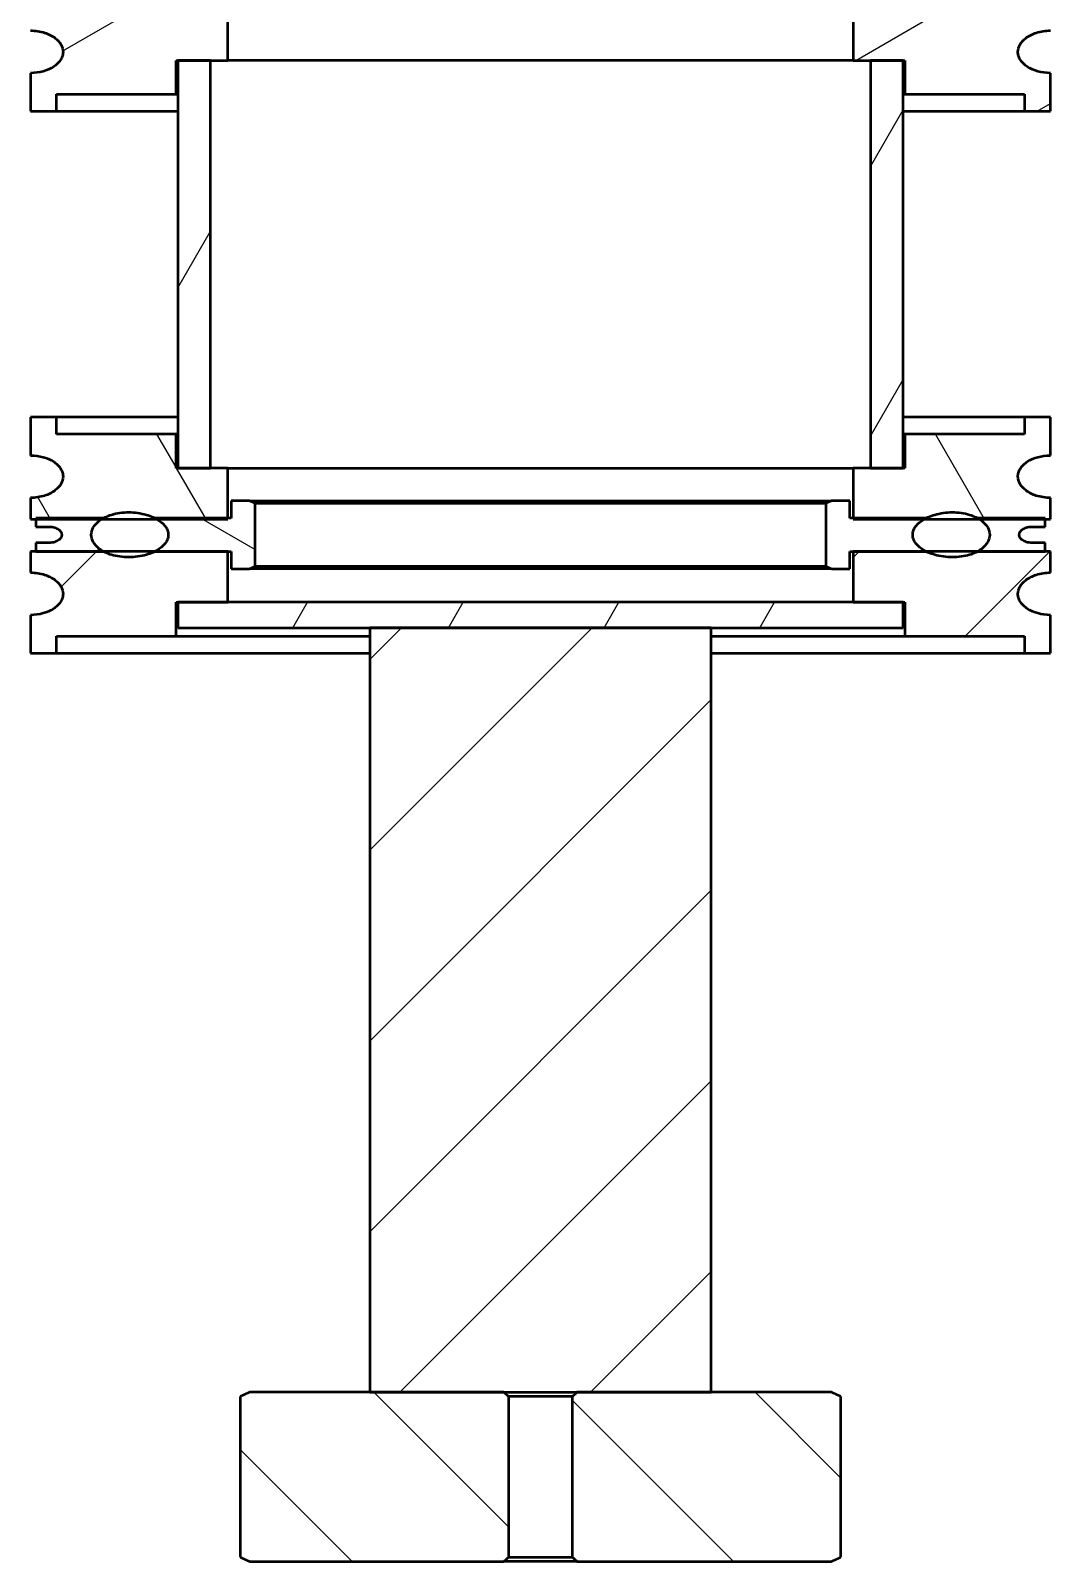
# Model space of a CAD drawing. Header units: millimetres. Extents: x 0 to 594, y 0 to 420.
# Drawn here: x 115.09 to 139.11, y 276.96 to 313 of the extents above; entities that cross this region are included whole.
import ezdxf

# ---------------------------------------------------------------- set-up
doc = ezdxf.new("R2010")
doc.units = ezdxf.units.MM
doc.header["$LTSCALE"] = 0.75
doc.layers.add('Hatching', color=7, linetype='Continuous', lineweight=25)
doc.layers.add('Visible', color=7, linetype='Continuous', lineweight=50)

msp = doc.modelspace()

# ---------------------------------------------------------------- hatches: boundary and pattern name
at = {"layer": 'Hatching'}
h = msp.add_hatch(dxfattribs=at)
h.set_pattern_fill('ANSI31', color=256, angle=165, style=0)
edge = h.paths.add_edge_path(flags=0)
edge.add_line((115.702, 311.503), (118.521, 311.503))
edge.add_line((118.521, 311.503), (118.521, 312.303))
edge.add_line((118.521, 312.303), (118.558, 312.303))
edge.add_line((118.558, 312.303), (119.327, 312.303))
edge.add_line((119.327, 312.303), (119.734, 312.303))
edge.add_line((119.734, 312.303), (119.734, 313.503))
edge.add_line((119.734, 313.503), (118.027, 313.503))
edge.add_line((118.027, 313.503), (118.027, 313.503))
edge.add_spline(control_points=[(118.027, 313.503), (117.96, 313.469), (117.886, 313.44), (117.692, 313.384), (117.534, 313.363), (117.273, 313.363), (117.12, 313.383), (116.933, 313.44), (116.864, 313.469), (116.801, 313.503)], knot_values=[0.238058, 0.238058, 0.238058, 0.238058, 0.342927, 0.342927, 0.541736, 0.541736, 0.734688, 0.734688, 0.834153, 0.834153, 0.834153, 0.834153], degree=3, periodic=0)
edge.add_line((116.801, 313.503), (116.801, 313.503))
edge.add_line((116.801, 313.503), (115.214, 313.503))
edge.add_line((115.214, 313.503), (115.093, 313.503))
edge.add_line((115.093, 313.503), (115.093, 313.003))
edge.add_spline(control_points=[(115.093, 313.003), (115.199, 313.003), (115.324, 312.984), (115.508, 312.925), (115.603, 312.88), (115.727, 312.785), (115.783, 312.725), (115.84, 312.618), (115.857, 312.556), (115.857, 312.474), (115.852, 312.441), (115.836, 312.384), (115.821, 312.35), (115.765, 312.256), (115.696, 312.192), (115.562, 312.105), (115.471, 312.066), (115.301, 312.018), (115.188, 312.003), (115.093, 312.003)], knot_values=[0.462752, 0.462752, 0.462752, 0.462752, 0.620796, 0.620796, 0.752723, 0.752723, 0.854692, 0.854692, 0.934921, 0.934921, 0.977363, 0.977363, 1.023588, 1.023588, 1.141391, 1.141391, 1.264254, 1.264254, 1.406529, 1.406529, 1.406529, 1.406529], degree=3, periodic=0)
edge.add_line((115.093, 312.003), (115.093, 311.103))
edge.add_line((115.093, 311.103), (115.702, 311.103))
edge.add_line((115.702, 311.103), (115.702, 311.503))
edge = h.paths.add_edge_path(flags=0)
edge.add_line((135.681, 311.503), (138.499, 311.503))
edge.add_line((138.499, 311.503), (138.499, 311.103))
edge.add_line((138.499, 311.103), (139.108, 311.103))
edge.add_line((139.108, 311.103), (139.108, 312.003))
edge.add_spline(control_points=[(139.108, 312.003), (139.013, 312.003), (138.9, 312.018), (138.73, 312.066), (138.64, 312.105), (138.505, 312.192), (138.436, 312.256), (138.38, 312.35), (138.365, 312.384), (138.349, 312.441), (138.344, 312.474), (138.344, 312.556), (138.361, 312.618), (138.419, 312.725), (138.474, 312.785), (138.598, 312.88), (138.693, 312.925), (138.877, 312.984), (139.002, 313.003), (139.108, 313.003)], knot_values=[0.462855, 0.462855, 0.462855, 0.462855, 0.60513, 0.60513, 0.727993, 0.727993, 0.845795, 0.845795, 0.892021, 0.892021, 0.934462, 0.934462, 1.014691, 1.014691, 1.116661, 1.116661, 1.248588, 1.248588, 1.406632, 1.406632, 1.406632, 1.406632], degree=3, periodic=0)
edge.add_line((139.108, 313.003), (139.108, 313.503))
edge.add_line((139.108, 313.503), (138.988, 313.503))
edge.add_line((138.988, 313.503), (137.4, 313.503))
edge.add_line((137.4, 313.503), (136.174, 313.503))
edge.add_line((136.174, 313.503), (134.467, 313.503))
edge.add_line((134.467, 313.503), (134.467, 312.303))
edge.add_line((134.467, 312.303), (134.874, 312.303))
edge.add_line((134.874, 312.303), (135.644, 312.303))
edge.add_line((135.644, 312.303), (135.681, 312.303))
edge.add_line((135.681, 312.303), (135.681, 311.503))
h = msp.add_hatch(dxfattribs=at)
h.set_pattern_fill('ANSI31', color=256, angle=195, style=0)
h.paths.add_polyline_path([(118.558, 312.303), (118.558, 302.703), (119.327, 302.703), (119.327, 312.303)], flags=0)
h.paths.add_polyline_path([(135.644, 302.703), (135.644, 312.303), (134.874, 312.303), (134.874, 302.703)], flags=0)
h = msp.add_hatch(dxfattribs=at)
h.set_pattern_fill('ANSI31', color=256, angle=255, style=0)
edge = h.paths.add_edge_path(flags=0)
edge.add_line((138.499, 303.503), (135.681, 303.503))
edge.add_line((135.681, 303.503), (135.681, 302.703))
edge.add_line((135.681, 302.703), (135.644, 302.703))
edge.add_line((135.644, 302.703), (134.874, 302.703))
edge.add_line((134.874, 302.703), (134.467, 302.703))
edge.add_line((134.467, 302.703), (134.467, 301.523))
edge.add_line((134.467, 301.523), (134.467, 301.503))
edge.add_line((134.467, 301.503), (136.137, 301.503))
edge.add_line((136.137, 301.503), (137.434, 301.503))
edge.add_line((137.434, 301.503), (138.988, 301.503))
edge.add_line((138.988, 301.503), (139.108, 301.503))
edge.add_line((139.108, 301.503), (139.108, 302.003))
edge.add_spline(control_points=[(139.108, 302.003), (139.002, 302.003), (138.877, 302.021), (138.693, 302.08), (138.598, 302.126), (138.474, 302.221), (138.419, 302.28), (138.361, 302.387), (138.344, 302.449), (138.344, 302.531), (138.349, 302.565), (138.365, 302.622), (138.38, 302.655), (138.436, 302.749), (138.505, 302.813), (138.64, 302.901), (138.73, 302.94), (138.9, 302.988), (139.013, 303.003), (139.108, 303.003)], knot_values=[0.462752, 0.462752, 0.462752, 0.462752, 0.620796, 0.620796, 0.752723, 0.752723, 0.854692, 0.854692, 0.934921, 0.934921, 0.977363, 0.977363, 1.023588, 1.023588, 1.141391, 1.141391, 1.264254, 1.264254, 1.406529, 1.406529, 1.406529, 1.406529], degree=3, periodic=0)
edge.add_line((139.108, 303.003), (139.108, 303.903))
edge.add_line((139.108, 303.903), (138.499, 303.903))
edge.add_line((138.499, 303.903), (138.499, 303.503))
edge = h.paths.add_edge_path(flags=0)
edge.add_line((118.521, 303.503), (115.702, 303.503))
edge.add_line((115.702, 303.503), (115.702, 303.903))
edge.add_line((115.702, 303.903), (115.093, 303.903))
edge.add_line((115.093, 303.903), (115.093, 303.003))
edge.add_spline(control_points=[(115.093, 303.003), (115.188, 303.003), (115.301, 302.988), (115.471, 302.94), (115.562, 302.901), (115.696, 302.813), (115.765, 302.749), (115.821, 302.655), (115.836, 302.622), (115.852, 302.565), (115.857, 302.531), (115.857, 302.449), (115.84, 302.387), (115.783, 302.28), (115.727, 302.221), (115.603, 302.126), (115.508, 302.08), (115.324, 302.021), (115.199, 302.003), (115.093, 302.003)], knot_values=[0.462855, 0.462855, 0.462855, 0.462855, 0.60513, 0.60513, 0.727993, 0.727993, 0.845795, 0.845795, 0.892021, 0.892021, 0.934462, 0.934462, 1.014691, 1.014691, 1.116661, 1.116661, 1.248588, 1.248588, 1.406632, 1.406632, 1.406632, 1.406632], degree=3, periodic=0)
edge.add_line((115.093, 302.003), (115.093, 301.503))
edge.add_line((115.093, 301.503), (115.214, 301.503))
edge.add_line((115.214, 301.503), (116.767, 301.503))
edge.add_line((116.767, 301.503), (118.064, 301.503))
edge.add_line((118.064, 301.503), (119.734, 301.503))
edge.add_line((119.734, 301.503), (119.734, 301.523))
edge.add_line((119.734, 301.523), (119.734, 302.703))
edge.add_line((119.734, 302.703), (119.327, 302.703))
edge.add_line((119.327, 302.703), (118.558, 302.703))
edge.add_line((118.558, 302.703), (118.521, 302.703))
edge.add_line((118.521, 302.703), (118.521, 303.503))
h = msp.add_hatch(dxfattribs=at)
h.set_pattern_fill('ANSI31', color=256, angle=255, style=0)
edge = h.paths.add_edge_path(flags=0)
edge.add_spline(control_points=[(116.522, 301.133), (116.522, 301.077), (116.54, 301.013), (116.601, 300.901), (116.661, 300.839), (116.743, 300.777), (116.772, 300.76), (116.801, 300.743)], knot_values=[0, 0, 0, 0, 0.083127, 0.083127, 0.190947, 0.190947, 0.238058, 0.238058, 0.238058, 0.238058], degree=3, periodic=0)
edge.add_spline(control_points=[(116.801, 300.743), (116.864, 300.709), (116.933, 300.68), (117.12, 300.623), (117.273, 300.603), (117.534, 300.603), (117.692, 300.624), (117.886, 300.68), (117.96, 300.709), (118.027, 300.743)], knot_values=[0.238058, 0.238058, 0.238058, 0.238058, 0.337523, 0.337523, 0.530476, 0.530476, 0.729284, 0.729284, 0.834153, 0.834153, 0.834153, 0.834153], degree=3, periodic=0)
edge.add_spline(control_points=[(118.027, 300.743), (118.062, 300.761), (118.095, 300.78), (118.186, 300.844), (118.252, 300.906), (118.304, 300.995), (118.318, 301.026), (118.332, 301.077), (118.336, 301.107), (118.336, 301.158), (118.332, 301.188), (118.318, 301.24), (118.304, 301.271), (118.252, 301.36), (118.186, 301.422), (118.106, 301.478), (118.085, 301.49), (118.064, 301.502)], knot_values=[0.834153, 0.834153, 0.834153, 0.834153, 0.888207, 0.888207, 1.001084, 1.001084, 1.043196, 1.043196, 1.081259, 1.081259, 1.119323, 1.119323, 1.161435, 1.161435, 1.274312, 1.274312, 1.308862, 1.308862, 1.308862, 1.308862], degree=3, periodic=0)
edge.add_spline(control_points=[(118.064, 301.502), (118.052, 301.509), (118.04, 301.516), (118.027, 301.522)], knot_values=[1.308862, 1.308862, 1.308862, 1.308862, 1.328365, 1.328365, 1.328365, 1.328365], degree=3, periodic=0)
edge.add_spline(control_points=[(118.027, 301.522), (117.96, 301.557), (117.886, 301.585), (117.692, 301.642), (117.534, 301.663), (117.273, 301.663), (117.12, 301.643), (116.933, 301.586), (116.864, 301.557), (116.801, 301.522)], knot_values=[1.328365, 1.328365, 1.328365, 1.328365, 1.433235, 1.433235, 1.632043, 1.632043, 1.824996, 1.824996, 1.924461, 1.924461, 1.924461, 1.924461], degree=3, periodic=0)
edge.add_spline(control_points=[(116.801, 301.522), (116.79, 301.516), (116.778, 301.509), (116.767, 301.503)], knot_values=[1.924461, 1.924461, 1.924461, 1.924461, 1.942811, 1.942811, 1.942811, 1.942811], degree=3, periodic=0)
edge.add_spline(control_points=[(116.767, 301.503), (116.75, 301.492), (116.734, 301.481), (116.661, 301.426), (116.601, 301.364), (116.54, 301.252), (116.522, 301.188), (116.522, 301.133)], knot_values=[1.942811, 1.942811, 1.942811, 1.942811, 1.971572, 1.971572, 2.079392, 2.079392, 2.162519, 2.162519, 2.162519, 2.162519], degree=3, periodic=0)
edge = h.paths.add_edge_path(flags=0)
edge.add_spline(control_points=[(137.679, 301.133), (137.679, 301.188), (137.661, 301.252), (137.6, 301.364), (137.541, 301.426), (137.468, 301.481), (137.451, 301.492), (137.434, 301.503)], knot_values=[0, 0, 0, 0, 0.083127, 0.083127, 0.190947, 0.190947, 0.219708, 0.219708, 0.219708, 0.219708], degree=3, periodic=0)
edge.add_spline(control_points=[(137.434, 301.503), (137.423, 301.509), (137.412, 301.516), (137.4, 301.522)], knot_values=[0.219708, 0.219708, 0.219708, 0.219708, 0.238058, 0.238058, 0.238058, 0.238058], degree=3, periodic=0)
edge.add_spline(control_points=[(137.4, 301.522), (137.337, 301.557), (137.268, 301.586), (137.082, 301.643), (136.928, 301.663), (136.667, 301.663), (136.51, 301.642), (136.315, 301.585), (136.242, 301.557), (136.174, 301.522)], knot_values=[0.238058, 0.238058, 0.238058, 0.238058, 0.337523, 0.337523, 0.530476, 0.530476, 0.729284, 0.729284, 0.834153, 0.834153, 0.834153, 0.834153], degree=3, periodic=0)
edge.add_spline(control_points=[(136.174, 301.522), (136.162, 301.516), (136.149, 301.509), (136.137, 301.502)], knot_values=[0.834153, 0.834153, 0.834153, 0.834153, 0.853656, 0.853656, 0.853656, 0.853656], degree=3, periodic=0)
edge.add_spline(control_points=[(136.137, 301.502), (136.116, 301.49), (136.096, 301.478), (136.015, 301.422), (135.949, 301.36), (135.897, 301.271), (135.884, 301.24), (135.869, 301.188), (135.865, 301.158), (135.865, 301.107), (135.869, 301.077), (135.884, 301.026), (135.897, 300.995), (135.949, 300.906), (136.015, 300.844), (136.106, 300.78), (136.139, 300.761), (136.174, 300.743)], knot_values=[0.853656, 0.853656, 0.853656, 0.853656, 0.888207, 0.888207, 1.001084, 1.001084, 1.043196, 1.043196, 1.081259, 1.081259, 1.119323, 1.119323, 1.161435, 1.161435, 1.274312, 1.274312, 1.328365, 1.328365, 1.328365, 1.328365], degree=3, periodic=0)
edge.add_spline(control_points=[(136.174, 300.743), (136.242, 300.709), (136.315, 300.68), (136.51, 300.624), (136.667, 300.603), (136.928, 300.603), (137.082, 300.623), (137.268, 300.68), (137.337, 300.709), (137.4, 300.743)], knot_values=[1.328365, 1.328365, 1.328365, 1.328365, 1.433235, 1.433235, 1.632043, 1.632043, 1.824996, 1.824996, 1.924461, 1.924461, 1.924461, 1.924461], degree=3, periodic=0)
edge.add_spline(control_points=[(137.4, 300.743), (137.43, 300.76), (137.458, 300.777), (137.541, 300.839), (137.6, 300.901), (137.661, 301.013), (137.679, 301.077), (137.679, 301.133)], knot_values=[1.924461, 1.924461, 1.924461, 1.924461, 1.971572, 1.971572, 2.079392, 2.079392, 2.162519, 2.162519, 2.162519, 2.162519], degree=3, periodic=0)
h = msp.add_hatch(dxfattribs=at)
h.set_pattern_fill('ANSI31', color=256, angle=285, style=0)
edge = h.paths.add_edge_path(flags=0)
edge.add_line((119.818, 300.743), (119.818, 300.333))
edge.add_line((119.818, 300.333), (120.247, 300.333))
edge.add_spline(control_points=[(120.247, 300.333), (120.313, 300.363), (120.38, 300.393)], knot_values=[0, 0, 0, 0.072891, 0.072891, 0.072891], weights=[1, 1.00001, 1], degree=2, periodic=0)
edge.add_line((120.38, 300.393), (120.38, 301.873))
edge.add_spline(control_points=[(120.38, 301.873), (120.313, 301.902), (120.247, 301.933)], knot_values=[0, 0, 0, 0.072891, 0.072891, 0.072891], weights=[1, 1.00001, 1], degree=2, periodic=0)
edge.add_line((120.247, 301.933), (119.818, 301.933))
edge.add_line((119.818, 301.933), (119.818, 301.523))
edge.add_line((119.818, 301.523), (119.734, 301.523))
edge.add_line((119.734, 301.523), (118.027, 301.523))
edge.add_spline(control_points=[(118.027, 301.523), (118.04, 301.516), (118.052, 301.51), (118.064, 301.503)], knot_values=[0.834153, 0.834153, 0.834153, 0.834153, 0.853662, 0.853662, 0.853662, 0.853662], degree=3, periodic=0)
edge.add_spline(control_points=[(118.064, 301.503), (118.085, 301.491), (118.106, 301.478), (118.186, 301.422), (118.252, 301.36), (118.304, 301.271), (118.318, 301.24), (118.332, 301.188), (118.336, 301.158), (118.336, 301.107), (118.332, 301.077), (118.318, 301.026), (118.304, 300.995), (118.252, 300.906), (118.186, 300.844), (118.095, 300.78), (118.062, 300.761), (118.027, 300.743)], knot_values=[0.853662, 0.853662, 0.853662, 0.853662, 0.888207, 0.888207, 1.001084, 1.001084, 1.043196, 1.043196, 1.081259, 1.081259, 1.119323, 1.119323, 1.161435, 1.161435, 1.274312, 1.274312, 1.328365, 1.328365, 1.328365, 1.328365], degree=3, periodic=0)
edge.add_line((118.027, 300.743), (119.734, 300.743))
edge.add_line((119.734, 300.743), (119.818, 300.743))
edge = h.paths.add_edge_path(flags=0)
edge.add_line((134.383, 300.333), (134.383, 300.743))
edge.add_line((134.383, 300.743), (134.467, 300.743))
edge.add_line((134.467, 300.743), (136.174, 300.743))
edge.add_spline(control_points=[(136.174, 300.743), (136.139, 300.761), (136.106, 300.78), (136.015, 300.844), (135.949, 300.906), (135.897, 300.995), (135.884, 301.026), (135.869, 301.077), (135.865, 301.107), (135.865, 301.158), (135.869, 301.188), (135.884, 301.24), (135.897, 301.271), (135.949, 301.36), (136.015, 301.422), (136.096, 301.478), (136.116, 301.491), (136.137, 301.503)], knot_values=[0.834153, 0.834153, 0.834153, 0.834153, 0.888207, 0.888207, 1.001084, 1.001084, 1.043196, 1.043196, 1.081259, 1.081259, 1.119323, 1.119323, 1.161435, 1.161435, 1.274312, 1.274312, 1.308857, 1.308857, 1.308857, 1.308857], degree=3, periodic=0)
edge.add_spline(control_points=[(136.137, 301.503), (136.149, 301.51), (136.161, 301.516), (136.174, 301.523)], knot_values=[1.308857, 1.308857, 1.308857, 1.308857, 1.328365, 1.328365, 1.328365, 1.328365], degree=3, periodic=0)
edge.add_line((136.174, 301.523), (134.467, 301.523))
edge.add_line((134.467, 301.523), (134.383, 301.523))
edge.add_line((134.383, 301.523), (134.383, 301.933))
edge.add_line((134.383, 301.933), (133.954, 301.933))
edge.add_spline(control_points=[(133.954, 301.933), (133.888, 301.902), (133.822, 301.873)], knot_values=[0, 0, 0, 0.072891, 0.072891, 0.072891], weights=[1, 1.00001, 1], degree=2, periodic=0)
edge.add_line((133.822, 301.873), (133.822, 300.393))
edge.add_spline(control_points=[(133.822, 300.393), (133.888, 300.363), (133.954, 300.333)], knot_values=[0, 0, 0, 0.072891, 0.072891, 0.072891], weights=[1, 1.00001, 1], degree=2, periodic=0)
edge.add_line((133.954, 300.333), (134.383, 300.333))
h = msp.add_hatch(dxfattribs=at)
h.set_pattern_fill('ANSI31', color=256, angle=180, style=0)
edge = h.paths.add_edge_path(flags=0)
edge.add_line((138.988, 300.743), (138.988, 300.943))
edge.add_line((138.988, 300.943), (138.669, 300.943))
edge.add_spline(control_points=[(138.669, 300.943), (138.628, 300.943), (138.579, 300.95), (138.508, 300.972), (138.472, 300.99), (138.425, 301.026), (138.404, 301.048), (138.382, 301.089), (138.375, 301.112), (138.375, 301.153), (138.382, 301.176), (138.404, 301.217), (138.425, 301.24), (138.472, 301.276), (138.508, 301.293), (138.579, 301.316), (138.628, 301.323), (138.669, 301.323)], knot_values=[0.179226, 0.179226, 0.179226, 0.179226, 0.24061, 0.24061, 0.290919, 0.290919, 0.329551, 0.329551, 0.359976, 0.359976, 0.390402, 0.390402, 0.429033, 0.429033, 0.479342, 0.479342, 0.540727, 0.540727, 0.540727, 0.540727], degree=3, periodic=0)
edge.add_line((138.669, 301.323), (138.988, 301.323))
edge.add_line((138.988, 301.323), (138.988, 301.503))
edge.add_line((138.988, 301.503), (138.988, 301.523))
edge.add_line((138.988, 301.523), (137.4, 301.523))
edge.add_spline(control_points=[(137.4, 301.523), (137.412, 301.516), (137.423, 301.51), (137.434, 301.503)], knot_values=[-0.238058, -0.238058, -0.238058, -0.238058, -0.219702, -0.219702, -0.219702, -0.219702], degree=3, periodic=0)
edge.add_spline(control_points=[(137.434, 301.503), (137.451, 301.492), (137.468, 301.481), (137.541, 301.426), (137.6, 301.364), (137.661, 301.252), (137.679, 301.188), (137.679, 301.133), (137.679, 301.077), (137.661, 301.013), (137.6, 300.901), (137.541, 300.839), (137.458, 300.777), (137.43, 300.759), (137.4, 300.743)], knot_values=[-0.219702, -0.219702, -0.219702, -0.219702, -0.190947, -0.190947, -0.083127, -0.083127, 0, 0, 0, 0.083127, 0.083127, 0.190947, 0.190947, 0.238058, 0.238058, 0.238058, 0.238058], degree=3, periodic=0)
edge.add_line((137.4, 300.743), (138.988, 300.743))
edge = h.paths.add_edge_path(flags=0)
edge.add_line((115.214, 300.943), (115.214, 300.743))
edge.add_line((115.214, 300.743), (116.801, 300.743))
edge.add_spline(control_points=[(116.801, 300.743), (116.771, 300.759), (116.743, 300.777), (116.661, 300.839), (116.601, 300.901), (116.54, 301.013), (116.522, 301.077), (116.522, 301.133), (116.522, 301.188), (116.54, 301.252), (116.601, 301.364), (116.661, 301.426), (116.734, 301.481), (116.75, 301.492), (116.767, 301.503)], knot_values=[-0.238058, -0.238058, -0.238058, -0.238058, -0.190947, -0.190947, -0.083127, -0.083127, 0, 0, 0, 0.083127, 0.083127, 0.190947, 0.190947, 0.219702, 0.219702, 0.219702, 0.219702], degree=3, periodic=0)
edge.add_spline(control_points=[(116.767, 301.503), (116.778, 301.51), (116.789, 301.516), (116.801, 301.523)], knot_values=[0.219702, 0.219702, 0.219702, 0.219702, 0.238058, 0.238058, 0.238058, 0.238058], degree=3, periodic=0)
edge.add_line((116.801, 301.523), (115.214, 301.523))
edge.add_line((115.214, 301.523), (115.214, 301.503))
edge.add_line((115.214, 301.503), (115.214, 301.323))
edge.add_line((115.214, 301.323), (115.533, 301.323))
edge.add_spline(control_points=[(115.533, 301.323), (115.574, 301.323), (115.622, 301.316), (115.693, 301.293), (115.73, 301.276), (115.777, 301.24), (115.798, 301.217), (115.819, 301.176), (115.826, 301.153), (115.826, 301.112), (115.819, 301.089), (115.798, 301.048), (115.777, 301.026), (115.73, 300.99), (115.693, 300.972), (115.622, 300.95), (115.574, 300.943), (115.533, 300.943)], knot_values=[0.179226, 0.179226, 0.179226, 0.179226, 0.24061, 0.24061, 0.290919, 0.290919, 0.329551, 0.329551, 0.359976, 0.359976, 0.390402, 0.390402, 0.429033, 0.429033, 0.479342, 0.479342, 0.540727, 0.540727, 0.540727, 0.540727], degree=3, periodic=0)
edge.add_line((115.533, 300.943), (115.214, 300.943))
h = msp.add_hatch(dxfattribs=at)
h.set_pattern_fill('ANSI31', color=256, angle=180, style=0)
edge = h.paths.add_edge_path(flags=0)
edge.add_line((115.702, 298.743), (118.521, 298.743))
edge.add_line((118.521, 298.743), (118.521, 299.543))
edge.add_line((118.521, 299.543), (118.558, 299.543))
edge.add_line((118.558, 299.543), (119.734, 299.543))
edge.add_line((119.734, 299.543), (119.734, 300.743))
edge.add_line((119.734, 300.743), (118.027, 300.743))
edge.add_line((118.027, 300.743), (118.027, 300.743))
edge.add_spline(control_points=[(118.027, 300.743), (117.96, 300.709), (117.886, 300.68), (117.692, 300.624), (117.534, 300.603), (117.273, 300.603), (117.12, 300.623), (116.933, 300.68), (116.864, 300.709), (116.801, 300.743)], knot_values=[0.238058, 0.238058, 0.238058, 0.238058, 0.342927, 0.342927, 0.541736, 0.541736, 0.734688, 0.734688, 0.834153, 0.834153, 0.834153, 0.834153], degree=3, periodic=0)
edge.add_line((116.801, 300.743), (116.801, 300.743))
edge.add_line((116.801, 300.743), (115.214, 300.743))
edge.add_line((115.214, 300.743), (115.093, 300.743))
edge.add_line((115.093, 300.743), (115.093, 300.243))
edge.add_spline(control_points=[(115.093, 300.243), (115.199, 300.243), (115.324, 300.224), (115.508, 300.165), (115.603, 300.12), (115.727, 300.025), (115.783, 299.965), (115.84, 299.858), (115.857, 299.796), (115.857, 299.714), (115.852, 299.681), (115.836, 299.624), (115.821, 299.59), (115.765, 299.496), (115.696, 299.432), (115.562, 299.345), (115.471, 299.306), (115.301, 299.258), (115.188, 299.243), (115.093, 299.243)], knot_values=[0.462752, 0.462752, 0.462752, 0.462752, 0.620796, 0.620796, 0.752723, 0.752723, 0.854692, 0.854692, 0.934921, 0.934921, 0.977363, 0.977363, 1.023588, 1.023588, 1.141391, 1.141391, 1.264254, 1.264254, 1.406529, 1.406529, 1.406529, 1.406529], degree=3, periodic=0)
edge.add_line((115.093, 299.243), (115.093, 298.343))
edge.add_line((115.093, 298.343), (115.702, 298.343))
edge.add_line((115.702, 298.343), (115.702, 298.743))
edge = h.paths.add_edge_path(flags=0)
edge.add_line((135.681, 298.743), (138.499, 298.743))
edge.add_line((138.499, 298.743), (138.499, 298.343))
edge.add_line((138.499, 298.343), (139.108, 298.343))
edge.add_line((139.108, 298.343), (139.108, 299.243))
edge.add_spline(control_points=[(139.108, 299.243), (139.013, 299.243), (138.9, 299.258), (138.73, 299.306), (138.64, 299.345), (138.505, 299.432), (138.436, 299.496), (138.38, 299.59), (138.365, 299.624), (138.349, 299.681), (138.344, 299.714), (138.344, 299.796), (138.361, 299.858), (138.419, 299.965), (138.474, 300.025), (138.598, 300.12), (138.693, 300.165), (138.877, 300.224), (139.002, 300.243), (139.108, 300.243)], knot_values=[0.462855, 0.462855, 0.462855, 0.462855, 0.60513, 0.60513, 0.727993, 0.727993, 0.845795, 0.845795, 0.892021, 0.892021, 0.934462, 0.934462, 1.014691, 1.014691, 1.116661, 1.116661, 1.248588, 1.248588, 1.406632, 1.406632, 1.406632, 1.406632], degree=3, periodic=0)
edge.add_line((139.108, 300.243), (139.108, 300.743))
edge.add_line((139.108, 300.743), (138.988, 300.743))
edge.add_line((138.988, 300.743), (137.4, 300.743))
edge.add_line((137.4, 300.743), (136.174, 300.743))
edge.add_line((136.174, 300.743), (134.467, 300.743))
edge.add_line((134.467, 300.743), (134.467, 299.543))
edge.add_line((134.467, 299.543), (135.644, 299.543))
edge.add_line((135.644, 299.543), (135.681, 299.543))
edge.add_line((135.681, 299.543), (135.681, 298.743))
h = msp.add_hatch(dxfattribs=at)
h.set_pattern_fill('ANSI31', color=256, angle=195, style=0)
h.paths.add_polyline_path([(118.558, 299.543), (118.558, 298.943), (123.079, 298.943), (131.122, 298.943), (135.644, 298.943), (135.644, 299.543), (134.467, 299.543), (119.734, 299.543)], flags=0)
h = msp.add_hatch(dxfattribs=at)
h.set_pattern_fill('ANSI31', color=256, angle=180, style=0)
h.paths.add_polyline_path([(123.079, 280.943), (126.241, 280.943), (127.96, 280.943), (131.122, 280.943), (131.122, 298.943), (123.079, 298.943)], flags=0)
h = msp.add_hatch(dxfattribs=at)
h.set_pattern_fill('ANSI31', color=256, angle=270, style=0)
edge = h.paths.add_edge_path(flags=0)
edge.add_spline(control_points=[(120.247, 280.943), (120.139, 280.894), (120.03, 280.843)], knot_values=[0, 0, 0, 0.119478, 0.119478, 0.119478], weights=[1, 1.000026, 1], degree=2, periodic=0)
edge.add_line((120.03, 280.843), (120.03, 277.063))
edge.add_spline(control_points=[(120.03, 277.063), (120.139, 277.012), (120.247, 276.963)], knot_values=[0, 0, 0, 0.119478, 0.119478, 0.119478], weights=[1, 1.000026, 1], degree=2, periodic=0)
edge.add_line((120.247, 276.963), (126.241, 276.963))
edge.add_spline(control_points=[(126.241, 276.963), (126.299, 277.016), (126.351, 277.063)], knot_values=[0, 0, 0, 0.074566, 0.074566, 0.074566], weights=[1, 1.001937, 1], degree=2, periodic=0)
edge.add_line((126.351, 277.063), (126.351, 280.843))
edge.add_spline(control_points=[(126.351, 280.843), (126.299, 280.889), (126.241, 280.943)], knot_values=[0, 0, 0, 0.074566, 0.074566, 0.074566], weights=[1, 1.001937, 1], degree=2, periodic=0)
edge.add_line((126.241, 280.943), (123.079, 280.943))
edge.add_line((123.079, 280.943), (120.247, 280.943))
edge = h.paths.add_edge_path(flags=0)
edge.add_spline(control_points=[(134.172, 280.843), (134.063, 280.894), (133.954, 280.943)], knot_values=[0, 0, 0, 0.119478, 0.119478, 0.119478], weights=[1, 1.000026, 1], degree=2, periodic=0)
edge.add_line((133.954, 280.943), (131.122, 280.943))
edge.add_line((131.122, 280.943), (127.96, 280.943))
edge.add_spline(control_points=[(127.96, 280.943), (127.902, 280.889), (127.85, 280.843)], knot_values=[0, 0, 0, 0.074566, 0.074566, 0.074566], weights=[1, 1.001937, 1], degree=2, periodic=0)
edge.add_line((127.85, 280.843), (127.85, 277.063))
edge.add_spline(control_points=[(127.85, 277.063), (127.902, 277.016), (127.96, 276.963)], knot_values=[0, 0, 0, 0.074566, 0.074566, 0.074566], weights=[1, 1.001937, 1], degree=2, periodic=0)
edge.add_line((127.96, 276.963), (133.954, 276.963))
edge.add_spline(control_points=[(133.954, 276.963), (134.063, 277.012), (134.172, 277.063)], knot_values=[0, 0, 0, 0.119478, 0.119478, 0.119478], weights=[1, 1.000026, 1], degree=2, periodic=0)
edge.add_line((134.172, 277.063), (134.172, 280.843))

# ---------------------------------------------------------------- linework, layer by layer
at = {"layer": 'Visible', "extrusion": (1, -2e-16, 0)}
for p, q in [((119.734, 312.303), (119.734, 313.503)), ((134.467, 313.503), (134.467, 312.303)), ((118.521, 311.503), (118.521, 312.303)), ((118.521, 312.303), (119.734, 312.303)), ((118.558, 312.303), (118.558, 302.703)), ((119.327, 312.303), (118.558, 312.303)), ((119.327, 302.703), (119.327, 312.303)), ((134.467, 312.303), (119.734, 312.303)), ((134.467, 312.303), (135.681, 312.303)), ((135.644, 312.303), (134.874, 312.303)), ((134.874, 312.303), (134.874, 302.703)), ((135.644, 302.703), (135.644, 312.303)), ((135.681, 312.303), (135.681, 311.503)), ((115.093, 312.003), (115.093, 311.103)), ((139.108, 311.103), (139.108, 312.003)), ((115.702, 311.503), (118.521, 311.503)), ((115.702, 311.103), (115.702, 311.503)), ((118.521, 311.503), (118.558, 311.503)), ((135.644, 311.503), (135.681, 311.503)), ((135.681, 311.503), (138.499, 311.503)), ((138.499, 311.503), (138.499, 311.103)), ((115.093, 311.103), (115.702, 311.103)), ((115.702, 311.103), (118.558, 311.103)), ((135.644, 311.103), (138.499, 311.103)), ((138.499, 311.103), (139.108, 311.103)), ((115.702, 303.903), (115.093, 303.903)), ((115.093, 303.903), (115.093, 303.003)), ((115.702, 303.503), (115.702, 303.903)), ((118.558, 303.903), (115.702, 303.903)), ((138.499, 303.903), (135.644, 303.903)), ((139.108, 303.903), (138.499, 303.903)), ((138.499, 303.903), (138.499, 303.503)), ((139.108, 303.003), (139.108, 303.903)), ((118.521, 303.503), (115.702, 303.503)), ((118.521, 302.703), (118.521, 303.503)), ((118.558, 303.503), (118.521, 303.503)), ((135.681, 303.503), (135.644, 303.503)), ((138.499, 303.503), (135.681, 303.503)), ((135.681, 303.503), (135.681, 302.703)), ((119.734, 302.703), (118.521, 302.703)), ((118.558, 302.703), (119.327, 302.703)), ((119.734, 301.503), (119.734, 302.703)), ((119.734, 302.703), (134.467, 302.703)), ((135.681, 302.703), (134.467, 302.703)), ((134.467, 302.703), (134.467, 301.503)), ((134.874, 302.703), (135.644, 302.703)), ((115.093, 302.003), (115.093, 301.503)), ((120.247, 301.933), (119.818, 301.933)), ((119.818, 301.933), (119.818, 301.523)), ((120.247, 301.933), (133.954, 301.933)), ((120.38, 300.393), (120.38, 301.873)), ((133.822, 301.873), (120.38, 301.873)), ((133.822, 301.873), (133.822, 300.393)), ((134.383, 301.933), (133.954, 301.933)), ((134.383, 301.523), (134.383, 301.933)), ((139.108, 301.503), (139.108, 302.003)), ((115.093, 301.503), (119.734, 301.503)), ((116.801, 301.523), (115.214, 301.523)), ((115.214, 301.523), (115.214, 301.323)), ((115.214, 301.323), (115.533, 301.323)), ((119.818, 301.523), (118.027, 301.523)), ((136.174, 301.523), (134.383, 301.523)), ((134.467, 301.503), (139.108, 301.503)), ((138.988, 301.523), (137.4, 301.523)), ((138.669, 301.323), (138.988, 301.323)), ((138.988, 301.323), (138.988, 301.523)), ((115.214, 300.943), (115.214, 300.743)), ((115.533, 300.943), (115.214, 300.943)), ((138.988, 300.943), (138.669, 300.943)), ((138.988, 300.743), (138.988, 300.943)), ((119.734, 300.743), (115.093, 300.743)), ((115.093, 300.743), (115.093, 300.243)), ((115.214, 300.743), (116.801, 300.743)), ((118.027, 300.743), (119.818, 300.743)), ((119.734, 299.543), (119.734, 300.743)), ((119.818, 300.743), (119.818, 300.333)), ((134.383, 300.333), (134.383, 300.743)), ((134.383, 300.743), (136.174, 300.743)), ((139.108, 300.743), (134.467, 300.743)), ((134.467, 300.743), (134.467, 299.543)), ((137.4, 300.743), (138.988, 300.743)), ((139.108, 300.243), (139.108, 300.743)), ((119.818, 300.333), (120.247, 300.333)), ((133.954, 300.333), (120.247, 300.333)), ((120.38, 300.393), (133.822, 300.393)), ((133.954, 300.333), (134.383, 300.333)), ((118.521, 298.743), (118.521, 299.543)), ((118.521, 299.543), (119.734, 299.543)), ((118.558, 299.543), (118.558, 298.943)), ((135.644, 299.543), (118.558, 299.543)), ((134.467, 299.543), (135.681, 299.543)), ((135.644, 298.943), (135.644, 299.543)), ((135.681, 299.543), (135.681, 298.743)), ((115.093, 299.243), (115.093, 298.343)), ((139.108, 298.343), (139.108, 299.243)), ((118.558, 298.943), (135.644, 298.943)), ((131.122, 298.943), (123.079, 298.943)), ((123.079, 298.943), (123.079, 280.943)), ((131.122, 280.943), (131.122, 298.943)), ((115.702, 298.743), (118.521, 298.743)), ((115.702, 298.343), (115.702, 298.743)), ((118.521, 298.743), (123.079, 298.743)), ((131.122, 298.743), (135.681, 298.743)), ((135.681, 298.743), (138.499, 298.743)), ((138.499, 298.743), (138.499, 298.343)), ((115.093, 298.343), (115.702, 298.343)), ((115.702, 298.343), (123.079, 298.343)), ((131.122, 298.343), (138.499, 298.343)), ((138.499, 298.343), (139.108, 298.343)), ((120.03, 280.843), (120.03, 277.063)), ((126.241, 280.943), (120.247, 280.943)), ((123.079, 280.943), (131.122, 280.943)), ((126.351, 277.063), (126.351, 280.843)), ((127.85, 280.843), (126.351, 280.843)), ((127.85, 280.843), (127.85, 277.063)), ((133.954, 280.943), (127.96, 280.943)), ((134.172, 277.063), (134.172, 280.843)), ((120.247, 276.963), (126.241, 276.963)), ((127.96, 276.963), (126.241, 276.963)), ((126.351, 277.063), (127.85, 277.063)), ((127.96, 276.963), (133.954, 276.963))]:
    msp.add_line(p, q, dxfattribs=at)
at = {"layer": 'Visible'}
for points, knots in [([(115.093, 313.003), (115.199, 313.003), (115.324, 312.984), (115.508, 312.925), (115.603, 312.88), (115.727, 312.785), (115.783, 312.725), (115.84, 312.618), (115.857, 312.556), (115.857, 312.474), (115.852, 312.441), (115.836, 312.384), (115.821, 312.35), (115.765, 312.256), (115.696, 312.192), (115.562, 312.105), (115.471, 312.066), (115.301, 312.018), (115.188, 312.003), (115.093, 312.003)], [0.4627515, 0.4627515, 0.4627515, 0.4627515, 0.620796, 0.620796, 0.752723, 0.752723, 0.8546923, 0.8546923, 0.9349214, 0.9349214, 0.9773627, 0.9773627, 1.0235883, 1.0235883, 1.1413906, 1.1413906, 1.2642536, 1.2642536, 1.4065289, 1.4065289, 1.4065289, 1.4065289]), ([(139.108, 312.003), (139.013, 312.003), (138.9, 312.018), (138.73, 312.066), (138.64, 312.105), (138.505, 312.192), (138.436, 312.256), (138.38, 312.35), (138.365, 312.384), (138.349, 312.441), (138.344, 312.474), (138.344, 312.556), (138.361, 312.618), (138.419, 312.725), (138.474, 312.785), (138.598, 312.88), (138.693, 312.925), (138.877, 312.984), (139.002, 313.003), (139.108, 313.003)], [0.4628549, 0.4628549, 0.4628549, 0.4628549, 0.6051301, 0.6051301, 0.7279932, 0.7279932, 0.8457955, 0.8457955, 0.892021, 0.892021, 0.9344623, 0.9344623, 1.0146915, 1.0146915, 1.1166608, 1.1166608, 1.2485877, 1.2485877, 1.4066322, 1.4066322, 1.4066322, 1.4066322]), ([(115.093, 303.003), (115.188, 303.003), (115.301, 302.988), (115.471, 302.94), (115.562, 302.901), (115.696, 302.813), (115.765, 302.749), (115.821, 302.655), (115.836, 302.622), (115.852, 302.565), (115.857, 302.531), (115.857, 302.449), (115.84, 302.387), (115.783, 302.28), (115.727, 302.221), (115.603, 302.126), (115.508, 302.08), (115.324, 302.021), (115.199, 302.003), (115.093, 302.003)], [0.4628549, 0.4628549, 0.4628549, 0.4628549, 0.6051301, 0.6051301, 0.7279932, 0.7279932, 0.8457955, 0.8457955, 0.892021, 0.892021, 0.9344623, 0.9344623, 1.0146915, 1.0146915, 1.1166608, 1.1166608, 1.2485877, 1.2485877, 1.4066322, 1.4066322, 1.4066322, 1.4066322]), ([(139.108, 302.003), (139.002, 302.003), (138.877, 302.021), (138.693, 302.08), (138.598, 302.126), (138.474, 302.221), (138.419, 302.28), (138.361, 302.387), (138.344, 302.449), (138.344, 302.531), (138.349, 302.565), (138.365, 302.622), (138.38, 302.655), (138.436, 302.749), (138.505, 302.813), (138.64, 302.901), (138.73, 302.94), (138.9, 302.988), (139.013, 303.003), (139.108, 303.003)], [0.4627515, 0.4627515, 0.4627515, 0.4627515, 0.620796, 0.620796, 0.752723, 0.752723, 0.8546923, 0.8546923, 0.9349214, 0.9349214, 0.9773627, 0.9773627, 1.0235883, 1.0235883, 1.1413906, 1.1413906, 1.2642536, 1.2642536, 1.4065289, 1.4065289, 1.4065289, 1.4065289]), ([(116.522, 301.133), (116.522, 301.077), (116.54, 301.013), (116.601, 300.901), (116.661, 300.839), (116.797, 300.738), (116.903, 300.689), (117.12, 300.623), (117.273, 300.603), (117.534, 300.603), (117.692, 300.624), (117.921, 300.69), (118.037, 300.74), (118.186, 300.844), (118.252, 300.906), (118.304, 300.995), (118.318, 301.026), (118.332, 301.077), (118.336, 301.107), (118.336, 301.158), (118.332, 301.188), (118.318, 301.24), (118.304, 301.271), (118.252, 301.36), (118.186, 301.422), (118.037, 301.525), (117.921, 301.575), (117.692, 301.642), (117.534, 301.663), (117.273, 301.663), (117.12, 301.643), (116.903, 301.576), (116.797, 301.528), (116.661, 301.426), (116.601, 301.364), (116.54, 301.252), (116.522, 301.188), (116.522, 301.133)], [0, 0, 0, 0, 0.083127, 0.083127, 0.190947, 0.190947, 0.337523, 0.337523, 0.530476, 0.530476, 0.729284, 0.729284, 0.888207, 0.888207, 1.001084, 1.001084, 1.043196, 1.043196, 1.081259, 1.081259, 1.119323, 1.119323, 1.161435, 1.161435, 1.274312, 1.274312, 1.433235, 1.433235, 1.632043, 1.632043, 1.824996, 1.824996, 1.971572, 1.971572, 2.079392, 2.079392, 2.162519, 2.162519, 2.162519, 2.162519]), ([(137.679, 301.133), (137.679, 301.188), (137.661, 301.252), (137.6, 301.364), (137.541, 301.426), (137.405, 301.528), (137.298, 301.576), (137.082, 301.643), (136.928, 301.663), (136.667, 301.663), (136.51, 301.642), (136.281, 301.575), (136.164, 301.525), (136.015, 301.422), (135.949, 301.36), (135.897, 301.271), (135.884, 301.24), (135.869, 301.188), (135.865, 301.158), (135.865, 301.107), (135.869, 301.077), (135.884, 301.026), (135.897, 300.995), (135.949, 300.906), (136.015, 300.844), (136.164, 300.74), (136.281, 300.69), (136.51, 300.624), (136.667, 300.603), (136.928, 300.603), (137.082, 300.623), (137.298, 300.689), (137.405, 300.738), (137.541, 300.839), (137.6, 300.901), (137.661, 301.013), (137.679, 301.077), (137.679, 301.133)], [0, 0, 0, 0, 0.083127, 0.083127, 0.190947, 0.190947, 0.337523, 0.337523, 0.530476, 0.530476, 0.729284, 0.729284, 0.888207, 0.888207, 1.001084, 1.001084, 1.043196, 1.043196, 1.081259, 1.081259, 1.119323, 1.119323, 1.161435, 1.161435, 1.274312, 1.274312, 1.433235, 1.433235, 1.632043, 1.632043, 1.824996, 1.824996, 1.971572, 1.971572, 2.079392, 2.079392, 2.162519, 2.162519, 2.162519, 2.162519]), ([(115.533, 301.323), (115.574, 301.323), (115.622, 301.316), (115.693, 301.293), (115.73, 301.276), (115.777, 301.24), (115.798, 301.217), (115.819, 301.176), (115.826, 301.153), (115.826, 301.112), (115.819, 301.089), (115.798, 301.048), (115.777, 301.026), (115.73, 300.99), (115.693, 300.972), (115.622, 300.95), (115.574, 300.943), (115.533, 300.943)], [0.1792259, 0.1792259, 0.1792259, 0.1792259, 0.2406102, 0.2406102, 0.2909193, 0.2909193, 0.3295507, 0.3295507, 0.3599763, 0.3599763, 0.390402, 0.390402, 0.4290334, 0.4290334, 0.4793424, 0.4793424, 0.5407268, 0.5407268, 0.5407268, 0.5407268]), ([(116.801, 300.743), (116.771, 300.759), (116.743, 300.777), (116.661, 300.839), (116.601, 300.901), (116.54, 301.013), (116.522, 301.077), (116.522, 301.133), (116.522, 301.188), (116.54, 301.252), (116.601, 301.364), (116.661, 301.426), (116.743, 301.488), (116.771, 301.506), (116.801, 301.523)], [-0.2380578, -0.2380578, -0.2380578, -0.2380578, -0.1909472, -0.1909472, -0.0831268, -0.0831268, 0, 0, 0, 0.0831268, 0.0831268, 0.1909472, 0.1909472, 0.2380578, 0.2380578, 0.2380578, 0.2380578]), ([(118.027, 301.523), (118.062, 301.505), (118.095, 301.485), (118.186, 301.422), (118.252, 301.36), (118.304, 301.271), (118.318, 301.24), (118.332, 301.188), (118.336, 301.158), (118.336, 301.107), (118.332, 301.077), (118.318, 301.026), (118.304, 300.995), (118.252, 300.906), (118.186, 300.844), (118.095, 300.78), (118.062, 300.761), (118.027, 300.743)], [0.8341535, 0.8341535, 0.8341535, 0.8341535, 0.8882068, 0.8882068, 1.0010839, 1.0010839, 1.0431955, 1.0431955, 1.0812594, 1.0812594, 1.1193233, 1.1193233, 1.1614349, 1.1614349, 1.274312, 1.274312, 1.3283654, 1.3283654, 1.3283654, 1.3283654]), ([(136.174, 300.743), (136.139, 300.761), (136.106, 300.78), (136.015, 300.844), (135.949, 300.906), (135.897, 300.995), (135.884, 301.026), (135.869, 301.077), (135.865, 301.107), (135.865, 301.158), (135.869, 301.188), (135.884, 301.24), (135.897, 301.271), (135.949, 301.36), (136.015, 301.422), (136.106, 301.485), (136.139, 301.505), (136.174, 301.523)], [0.8341535, 0.8341535, 0.8341535, 0.8341535, 0.8882068, 0.8882068, 1.0010839, 1.0010839, 1.0431955, 1.0431955, 1.0812594, 1.0812594, 1.1193233, 1.1193233, 1.1614349, 1.1614349, 1.274312, 1.274312, 1.3283654, 1.3283654, 1.3283654, 1.3283654]), ([(137.4, 301.523), (137.43, 301.506), (137.458, 301.488), (137.541, 301.426), (137.6, 301.364), (137.661, 301.252), (137.679, 301.188), (137.679, 301.133), (137.679, 301.077), (137.661, 301.013), (137.6, 300.901), (137.541, 300.839), (137.458, 300.777), (137.43, 300.759), (137.4, 300.743)], [-0.2380578, -0.2380578, -0.2380578, -0.2380578, -0.1909472, -0.1909472, -0.0831268, -0.0831268, 0, 0, 0, 0.0831268, 0.0831268, 0.1909472, 0.1909472, 0.2380578, 0.2380578, 0.2380578, 0.2380578]), ([(138.669, 300.943), (138.628, 300.943), (138.579, 300.95), (138.508, 300.972), (138.472, 300.99), (138.425, 301.026), (138.404, 301.048), (138.382, 301.089), (138.375, 301.112), (138.375, 301.153), (138.382, 301.176), (138.404, 301.217), (138.425, 301.24), (138.472, 301.276), (138.508, 301.293), (138.579, 301.316), (138.628, 301.323), (138.669, 301.323)], [0.1792259, 0.1792259, 0.1792259, 0.1792259, 0.2406102, 0.2406102, 0.2909193, 0.2909193, 0.3295507, 0.3295507, 0.3599763, 0.3599763, 0.390402, 0.390402, 0.4290334, 0.4290334, 0.4793424, 0.4793424, 0.5407268, 0.5407268, 0.5407268, 0.5407268]), ([(115.093, 300.243), (115.199, 300.243), (115.324, 300.224), (115.508, 300.165), (115.603, 300.12), (115.727, 300.025), (115.783, 299.965), (115.84, 299.858), (115.857, 299.796), (115.857, 299.714), (115.852, 299.681), (115.836, 299.624), (115.821, 299.59), (115.765, 299.496), (115.696, 299.432), (115.562, 299.345), (115.471, 299.306), (115.301, 299.258), (115.188, 299.243), (115.093, 299.243)], [0.4627515, 0.4627515, 0.4627515, 0.4627515, 0.620796, 0.620796, 0.752723, 0.752723, 0.8546923, 0.8546923, 0.9349214, 0.9349214, 0.9773627, 0.9773627, 1.0235883, 1.0235883, 1.1413906, 1.1413906, 1.2642536, 1.2642536, 1.4065289, 1.4065289, 1.4065289, 1.4065289]), ([(139.108, 299.243), (139.013, 299.243), (138.9, 299.258), (138.73, 299.306), (138.64, 299.345), (138.505, 299.432), (138.436, 299.496), (138.38, 299.59), (138.365, 299.624), (138.349, 299.681), (138.344, 299.714), (138.344, 299.796), (138.361, 299.858), (138.419, 299.965), (138.474, 300.025), (138.598, 300.12), (138.693, 300.165), (138.877, 300.224), (139.002, 300.243), (139.108, 300.243)], [0.4628549, 0.4628549, 0.4628549, 0.4628549, 0.6051301, 0.6051301, 0.7279932, 0.7279932, 0.8457955, 0.8457955, 0.892021, 0.892021, 0.9344623, 0.9344623, 1.0146915, 1.0146915, 1.1166608, 1.1166608, 1.2485877, 1.2485877, 1.4066322, 1.4066322, 1.4066322, 1.4066322])]:
    msp.add_open_spline(points, degree=3, knots=knots, dxfattribs=at)
for points, weights in [([(120.38, 301.873), (120.313, 301.902), (120.247, 301.933)], [1, 1.00000976802, 1]), ([(133.954, 301.933), (133.888, 301.902), (133.822, 301.873)], [1, 1.00000976802, 1]), ([(120.247, 300.333), (120.313, 300.363), (120.38, 300.393)], [1, 1.00000976802, 1]), ([(133.822, 300.393), (133.888, 300.363), (133.954, 300.333)], [1, 1.00000976802, 1]), ([(120.247, 280.943), (120.139, 280.894), (120.03, 280.843)], [1, 1.00002578763, 1]), ([(126.351, 280.843), (126.299, 280.889), (126.241, 280.943)], [1, 1.00193719042, 1]), ([(127.96, 280.943), (127.902, 280.889), (127.85, 280.843)], [1, 1.00193719042, 1]), ([(134.172, 280.843), (134.063, 280.894), (133.954, 280.943)], [1, 1.00002578763, 1]), ([(120.03, 277.063), (120.139, 277.012), (120.247, 276.963)], [1, 1.00002578764, 1]), ([(126.241, 276.963), (126.299, 277.016), (126.351, 277.063)], [1, 1.00193719042, 1]), ([(127.85, 277.063), (127.902, 277.016), (127.96, 276.963)], [1, 1.00193719042, 1]), ([(133.954, 276.963), (134.063, 277.012), (134.172, 277.063)], [1, 1.00002578764, 1])]:
    msp.add_rational_spline(points, weights, degree=2, dxfattribs=at)

doc.saveas('drawing.dxf')
